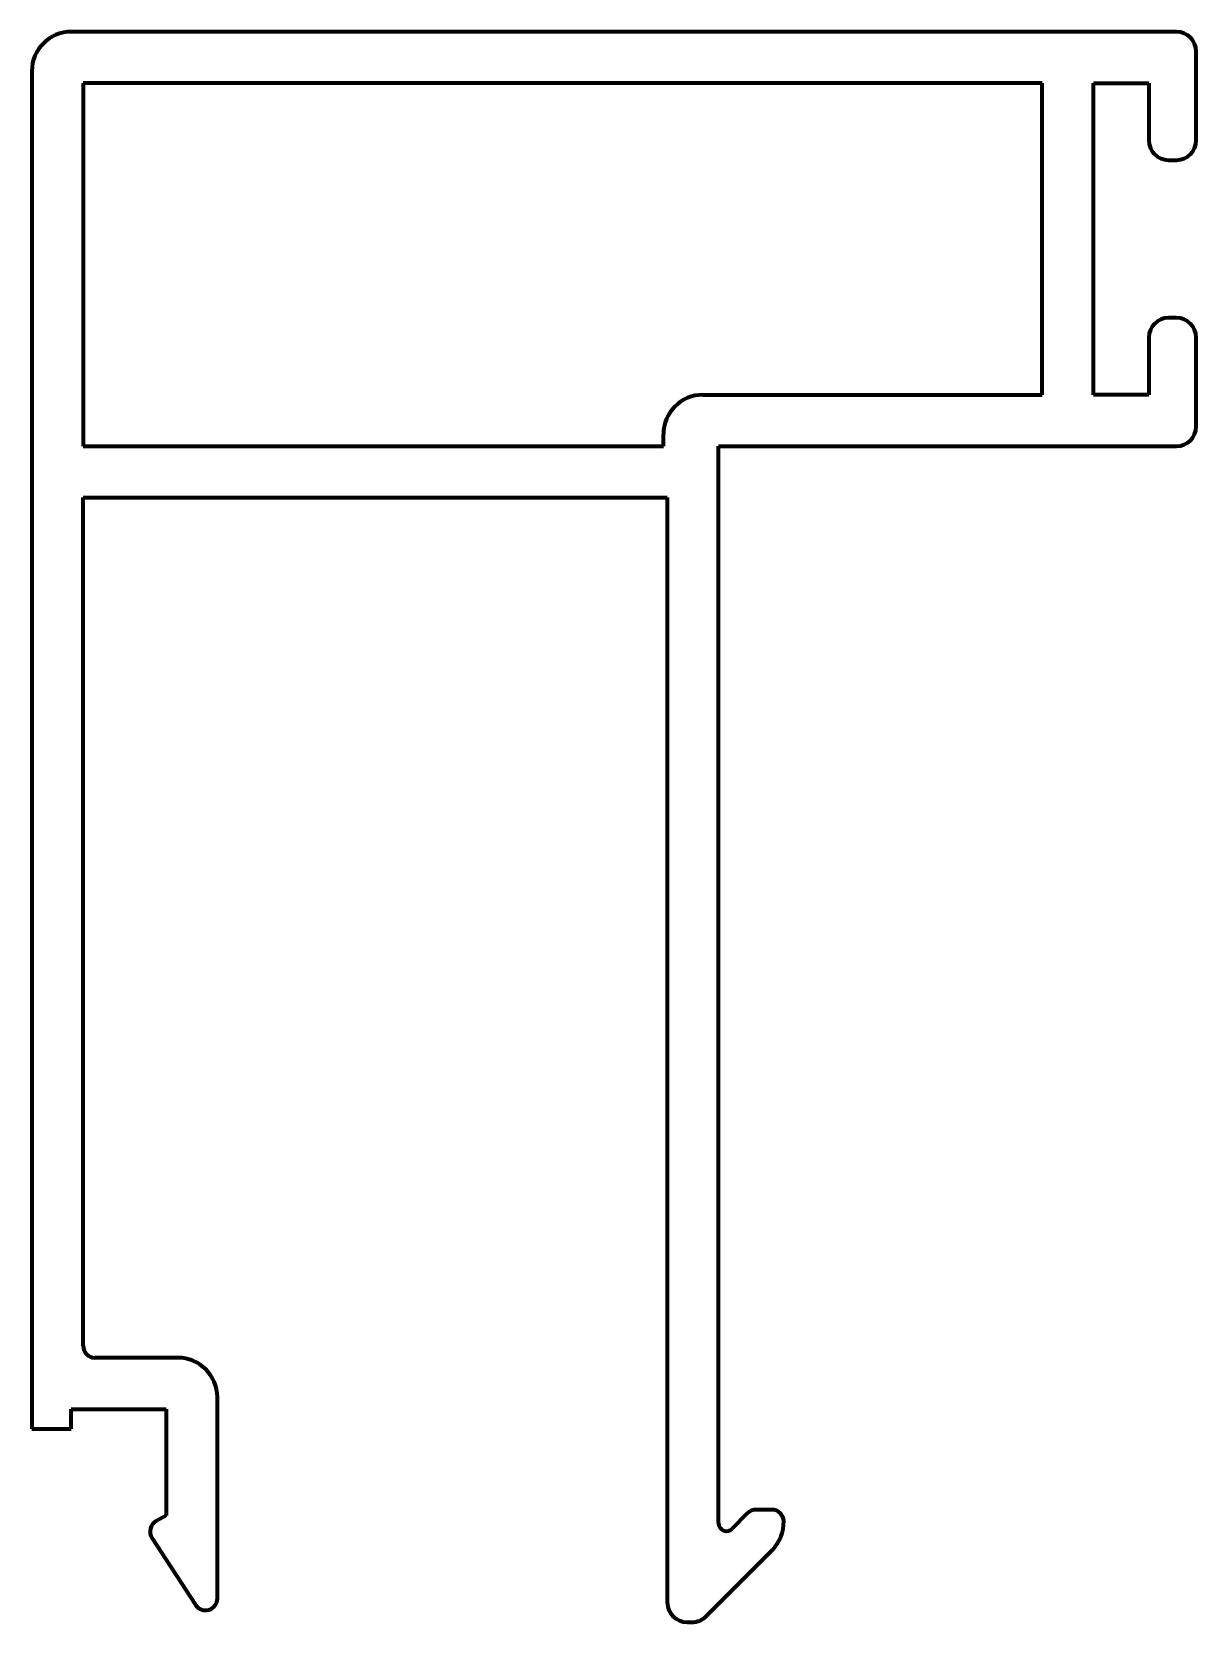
# Model space of a CAD drawing. Header units: millimetres. Extents: x 35.5 to 65, y 23.9 to 64.2.
import ezdxf

# ---------------------------------------------------------------- set-up
doc = ezdxf.new("R2010")
doc.units = ezdxf.units.MM

msp = doc.modelspace()

# ---------------------------------------------------------------- linework, layer by layer
at = {"lineweight": 100, "ltscale": 10}
for p, q in [((64.536, 64.248), (36.536, 64.248)), ((65.036, 61.498), (65.036, 63.748)), ((35.536, 63.248), (35.536, 28.848)), ((61.136, 62.948), (36.836, 62.948)), ((36.836, 62.948), (36.836, 53.748)), ((61.136, 55.048), (61.136, 62.948)), ((62.436, 55.048), (62.436, 62.948)), ((62.436, 62.948), (63.836, 62.948)), ((63.836, 62.948), (63.836, 61.498)), ((64.336, 60.998), (64.536, 60.998)), ((64.536, 56.998), (64.336, 56.998)), ((63.836, 56.498), (63.836, 55.048)), ((65.036, 54.248), (65.036, 56.498)), ((52.536, 55.048), (61.136, 55.048)), ((63.836, 55.048), (62.436, 55.048)), ((51.536, 53.748), (51.536, 54.048)), ((36.836, 53.748), (51.536, 53.748)), ((52.936, 26.455), (52.936, 53.748)), ((52.936, 53.748), (64.536, 53.748)), ((36.836, 52.448), (51.636, 52.448)), ((36.836, 30.948), (36.836, 52.448)), ((51.636, 52.448), (51.636, 24.448)), ((39.236, 30.648), (37.136, 30.648)), ((40.236, 24.548), (40.236, 29.648)), ((36.536, 28.848), (36.536, 29.348)), ((36.536, 29.348), (38.936, 29.348)), ((38.936, 29.348), (38.936, 26.654)), ((35.536, 28.848), (36.536, 28.848)), ((38.936, 26.654), (38.681, 26.508)), ((53.672, 26.709), (53.277, 26.313)), ((54.285, 26.797), (53.884, 26.797)), ((38.58, 26.084), (39.684, 24.384)), ((52.613, 24.094), (54.293, 25.773)), ((52.136, 23.948), (52.26, 23.948))]:
    msp.add_line(p, q, dxfattribs=at)
for centre, radius, start, end in [((36.536, 63.248), 1, 90, 180), ((64.536, 63.748), 0.5, 0, 90), ((64.336, 61.498), 0.5, 180, 270), ((64.536, 61.498), 0.5, 270, 360), ((64.336, 56.498), 0.5, 90, 180), ((64.536, 56.498), 0.5, 0, 90), ((52.536, 54.048), 1, 90, 180), ((64.536, 54.248), 0.5, 270, 0), ((37.136, 30.948), 0.3, 180, 270), ((39.236, 29.648), 1, 0, 90), ((53.884, 26.497), 0.3, 90, 135), ((54.285, 26.497), 0.3, 1.3218, 90), ((38.831, 26.248), 0.3, 120, 213), ((53.136, 26.455), 0.2, 180, 315), ((53.586, 26.481), 1, 315, 1.3218), ((39.936, 24.548), 0.3, 213, 360), ((52.136, 24.448), 0.5, 180, 270), ((52.26, 24.448), 0.5, 270, 315)]:
    msp.add_arc(centre, radius, start, end, dxfattribs=at)

doc.saveas('drawing.dxf')
